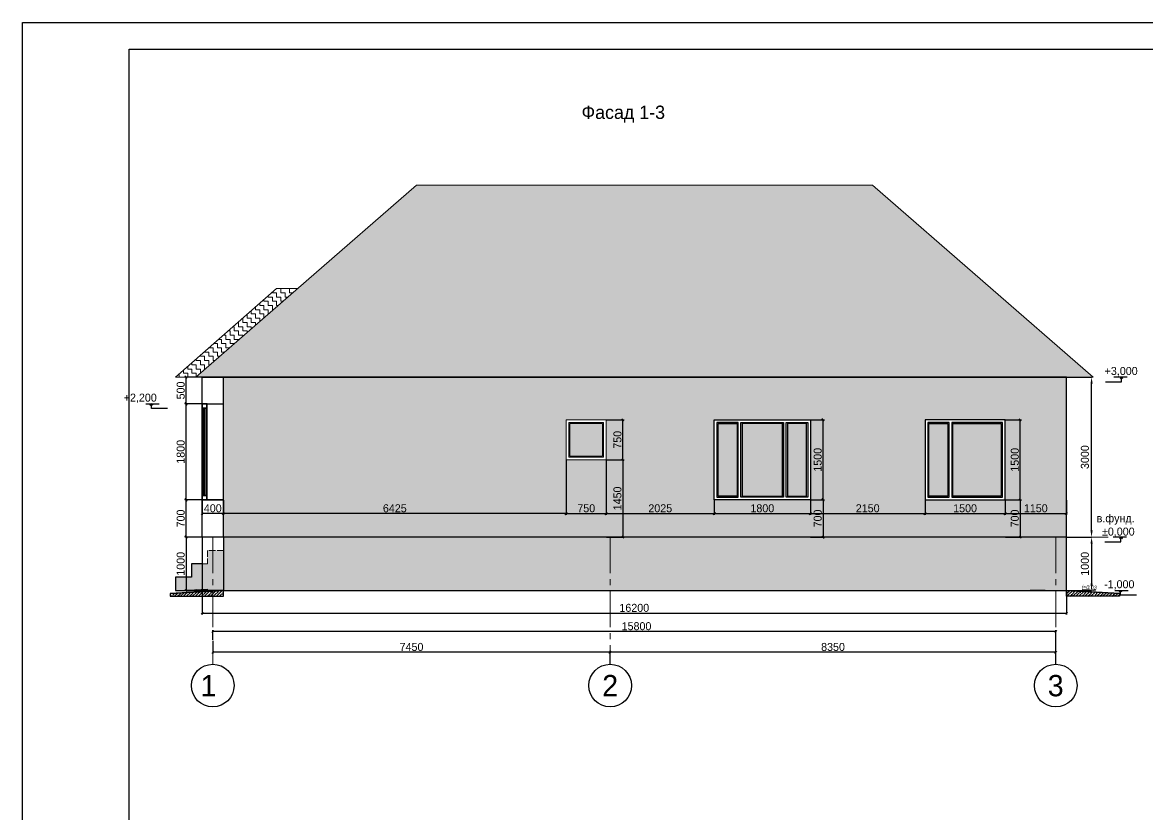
# Model space of a CAD drawing. Header units: millimetres. Extents: x -34189 to 187811, y -74450 to -44144.
# Drawn here: x 145811 to 166896, y -58994 to -44144 of the extents above; entities that cross this region are included whole.
import ezdxf
from ezdxf.enums import TextEntityAlignment as Align

# ---------------------------------------------------------------- set-up
doc = ezdxf.new("R2010")
doc.units = ezdxf.units.MM
doc.linetypes.add('ACAD_ISO02W100', pattern=[15, 12, -3])
doc.linetypes.add('CENTER2', pattern=[1.125, 0.75, -0.125, 0.125, -0.125])
doc.layers.add('ahsap', color=222, linetype='Continuous', lineweight=13)
doc.layers.add('TUGLA', color=21, linetype='Continuous', lineweight=25)
for name, color, linetype in [('AHSAP KAPI', 152, 'Continuous'), ('AKS', 252, 'CENTER2'), ('Штамп', 222, 'Continuous')]:
    doc.layers.add(name, color=color, linetype=linetype)
doc.dimstyles.new('ISO-25', dxfattribs={"dimtxt": 100, "dimasz": 2.5, "dimexe": 1.25, "dimexo": 0.625, "dimtad": 1, "dimdec": 0, "dimtxsty": 'Standard', "dimcen": 2.5, "dimadec": 0, "dimazin": 0, "dimtfac": 1, "dimtdec": 0, "dimtmove": 0, "dimatfit": 3, "dimfxl": 0, "dimarcsym": 0})
pattern_1 = [(45, (-160954.76, -61434.665), (-56.1266, 56.1266), []), (45, (-160898.63, -61434.665), (-56.1266, 56.1266), [99.21875, -19.84375, 0, -19.84375])]

# ---------------------------------------------------------------- blocks, each defined once
blk = doc.blocks.new('*D409')
at = {"layer": 'ahsap', "color": 0, "lineweight": -2}
for p, q in [((165377, -53793), (165848, -53793)), ((165848, -53918), (165848, -54668)), ((165377, -54793), (165848, -54793))]:
    blk.add_line(p, q, dxfattribs=at)
at = {"layer": 'ahsap', "color": 0}
for points in [[(165827, -53918), (165868, -53918), (165848, -53793)], [(165827, -54668), (165868, -54668), (165848, -54793)]]:
    blk.add_solid(points, dxfattribs=at)
at = {"layer": 'DEFPOINTS', "color": 0}
for p in [(165377, -53793), (165377, -54793), (165848, -54793)]:
    blk.add_point(p, dxfattribs=at)
at = {"layer": 'ahsap', "color": 0, "insert": (165723, -54293), "char_height": 150, "attachment_point": 5, "rotation": 90}
blk.add_mtext('1000', dxfattribs=at)
blk = doc.blocks.new('*D413')
at = {"layer": 'ahsap', "color": 0, "lineweight": -2}
for p, q in [((165387, -50793), (165848, -50793)), ((165848, -53668), (165848, -50918)), ((165377, -53793), (165848, -53793))]:
    blk.add_line(p, q, dxfattribs=at)
at = {"layer": 'ahsap', "color": 0}
for points in [[(165827, -50918), (165868, -50918), (165848, -50793)], [(165827, -53668), (165868, -53668), (165848, -53793)]]:
    blk.add_solid(points, dxfattribs=at)
at = {"layer": 'DEFPOINTS', "color": 0}
for p in [(165387, -50793), (165848, -50793), (165377, -53793)]:
    blk.add_point(p, dxfattribs=at)
at = {"layer": 'ahsap', "color": 0, "insert": (165723, -52293), "char_height": 150, "attachment_point": 5, "rotation": 90}
blk.add_mtext('3000', dxfattribs=at)
blk = doc.blocks.new('_Oblique')
at = {"color": 0, "linetype": 'ByBlock', "lineweight": -2}
blk.add_line((-0.5, -0.5), (0.5, 0.5), dxfattribs=at)
blk = doc.blocks.new('*D405')
at = {"layer": 'ahsap', "color": 0, "lineweight": -2}
for p, q in [((149572, -53793), (148851, -53793)), ((148876, -53793), (148876, -54793)), ((149572, -54793), (148851, -54793))]:
    blk.add_line(p, q, dxfattribs=at)
at = {"layer": 'DEFPOINTS', "color": 0}
for p in [(149577, -53793), (148876, -54793), (149577, -54793)]:
    blk.add_point(p, dxfattribs=at)
at = {"layer": 'ahsap', "color": 0, "lineweight": -2, "xscale": 40, "yscale": 40, "zscale": 40}
for p, rotation in [((148876, -53793), 90), ((148876, -54793), 270)]:
    blk.add_blockref('_Oblique', p, dxfattribs=dict(at, rotation=rotation))
at = {"layer": 'ahsap', "color": 0, "insert": (148776, -54293), "char_height": 150, "attachment_point": 5, "rotation": 90}
blk.add_mtext('1000', dxfattribs=at)
blk = doc.blocks.new('*D410')
at = {"layer": 'ahsap', "color": 0, "lineweight": -2}
for p, q in [((149572, -53093), (148851, -53093)), ((148876, -53793), (148876, -53093)), ((149572, -53793), (148851, -53793))]:
    blk.add_line(p, q, dxfattribs=at)
at = {"layer": 'DEFPOINTS', "color": 0}
for p in [(148876, -53093), (149577, -53093), (149577, -53793)]:
    blk.add_point(p, dxfattribs=at)
at = {"layer": 'ahsap', "color": 0, "lineweight": -2, "xscale": 40, "yscale": 40, "zscale": 40}
for p, rotation in [((148876, -53093), 90), ((148876, -53793), 270)]:
    blk.add_blockref('_Oblique', p, dxfattribs=dict(at, rotation=rotation))
at = {"layer": 'ahsap', "color": 0, "insert": (148776, -53443), "char_height": 150, "attachment_point": 5, "rotation": 90}
blk.add_mtext('700', dxfattribs=at)
blk = doc.blocks.new('*D406')
at = {"layer": 'ahsap', "color": 0, "lineweight": -2}
for p, q in [((149171, -51293), (148851, -51293)), ((148876, -53093), (148876, -51293)), ((149572, -53093), (148851, -53093))]:
    blk.add_line(p, q, dxfattribs=at)
at = {"layer": 'DEFPOINTS', "color": 0}
for p in [(148876, -51293), (149176, -51293), (149577, -53093)]:
    blk.add_point(p, dxfattribs=at)
at = {"layer": 'ahsap', "color": 0, "lineweight": -2, "xscale": 40, "yscale": 40, "zscale": 40}
for p, rotation in [((148876, -51293), 90), ((148876, -53093), 270)]:
    blk.add_blockref('_Oblique', p, dxfattribs=dict(at, rotation=rotation))
at = {"layer": 'ahsap', "color": 0, "insert": (148776, -52193), "char_height": 150, "attachment_point": 5, "rotation": 90}
blk.add_mtext('1800', dxfattribs=at)
blk = doc.blocks.new('*D407')
at = {"layer": 'ahsap', "color": 0, "lineweight": -2}
for p, q in [((149571, -50793), (148851, -50793)), ((148876, -51293), (148876, -50793)), ((149172, -51293), (148851, -51293))]:
    blk.add_line(p, q, dxfattribs=at)
at = {"layer": 'DEFPOINTS', "color": 0}
for p in [(148876, -50793), (149576, -50793), (149177, -51293)]:
    blk.add_point(p, dxfattribs=at)
at = {"layer": 'ahsap', "color": 0, "lineweight": -2, "xscale": 40, "yscale": 40, "zscale": 40}
for p, rotation in [((148876, -50793), 90), ((148876, -51293), 270)]:
    blk.add_blockref('_Oblique', p, dxfattribs=dict(at, rotation=rotation))
at = {"layer": 'ahsap', "color": 0, "insert": (148776, -51043), "char_height": 150, "attachment_point": 5, "rotation": 90}
blk.add_mtext('500', dxfattribs=at)
blk = doc.blocks.new('*D411')
at = {"layer": 'ahsap', "color": 0, "lineweight": -2}
for p, q in [((156827, -56172), (156827, -55928)), ((165177, -55953), (156827, -55953)), ((165177, -56172), (165177, -55928))]:
    blk.add_line(p, q, dxfattribs=at)
at = {"layer": 'DEFPOINTS', "color": 0}
for p in [(156827, -55953), (156827, -56177), (165177, -56177)]:
    blk.add_point(p, dxfattribs=at)
at = {"layer": 'ahsap', "color": 0, "lineweight": -2, "xscale": 40, "yscale": 40, "zscale": 40, "rotation": 180}
blk.add_blockref('_Oblique', (156827, -55953), dxfattribs=at)
at = {"layer": 'ahsap', "color": 0, "lineweight": -2, "xscale": 40, "yscale": 40, "zscale": 40}
blk.add_blockref('_Oblique', (165177, -55953), dxfattribs=at)
at = {"layer": 'ahsap', "color": 0, "insert": (161002, -55853), "char_height": 150, "attachment_point": 5}
blk.add_mtext('8350', dxfattribs=at)
blk = doc.blocks.new('*D408')
at = {"layer": 'ahsap', "color": 0, "lineweight": -2}
for p, q in [((149377, -55736), (149377, -55978)), ((156827, -55953), (149377, -55953)), ((156827, -56167), (156827, -55928))]:
    blk.add_line(p, q, dxfattribs=at)
at = {"layer": 'DEFPOINTS', "color": 0}
for p in [(149377, -55731), (149377, -55953), (156827, -56172)]:
    blk.add_point(p, dxfattribs=at)
at = {"layer": 'ahsap', "color": 0, "lineweight": -2, "xscale": 40, "yscale": 40, "zscale": 40, "rotation": 180}
blk.add_blockref('_Oblique', (149377, -55953), dxfattribs=at)
at = {"layer": 'ahsap', "color": 0, "lineweight": -2, "xscale": 40, "yscale": 40, "zscale": 40}
blk.add_blockref('_Oblique', (156827, -55953), dxfattribs=at)
at = {"layer": 'ahsap', "color": 0, "insert": (153102, -55853), "char_height": 150, "attachment_point": 5}
blk.add_mtext('7450', dxfattribs=at)
blk = doc.blocks.new('*D412')
at = {"layer": 'ahsap', "color": 0, "lineweight": -2}
for p, q in [((149377, -55721), (149377, -55539)), ((165177, -55564), (149377, -55564)), ((165177, -56172), (165177, -55539))]:
    blk.add_line(p, q, dxfattribs=at)
at = {"layer": 'DEFPOINTS', "color": 0}
for p in [(149377, -55564), (149377, -55726), (165177, -56177)]:
    blk.add_point(p, dxfattribs=at)
at = {"layer": 'ahsap', "color": 0, "lineweight": -2, "xscale": 40, "yscale": 40, "zscale": 40, "rotation": 180}
blk.add_blockref('_Oblique', (149377, -55564), dxfattribs=at)
at = {"layer": 'ahsap', "color": 0, "lineweight": -2, "xscale": 40, "yscale": 40, "zscale": 40}
blk.add_blockref('_Oblique', (165177, -55564), dxfattribs=at)
at = {"layer": 'ahsap', "color": 0, "insert": (157319, -55464), "char_height": 150, "attachment_point": 5}
blk.add_mtext('15800', dxfattribs=at)
blk = doc.blocks.new('ок 15 фасад')
at = {"layer": 'AHSAP KAPI'}
for points in [[(417405, 47059), (417405, 48559), (415905, 48559), (415905, 47059), (417405, 47059)], [(415955, 48509), (415955, 48509), (415955, 48509), (415955, 47109), (416355, 47109), (416355, 48509), (415955, 48509)], [(416405, 48509), (416405, 48509), (416405, 47109), (417355, 47109), (417355, 48509), (416405, 48509)], [(415975, 48489), (415975, 48489), (415975, 48489), (416335, 48489), (416335, 47129), (415975, 47129), (415975, 48489)], [(416425, 48489), (416425, 48489), (417335, 48489), (417335, 47129), (416425, 47129), (416425, 48489)]]:
    blk.add_lwpolyline(points, dxfattribs=at)
blk = doc.blocks.new('ок-18 фасад')
at = {"layer": 'AHSAP KAPI'}
for points in [[(414866, 47059), (413066, 47059), (413066, 48559), (414866, 48559), (414866, 47059)], [(413116, 48509), (413116, 48509), (413116, 48509), (413116, 47109), (413516, 47109), (413516, 48509), (413116, 48509)], [(413566, 48509), (414366, 48509), (414366, 47109), (413566, 47109), (413566, 48509)], [(414816, 48509), (414816, 48509), (414816, 48509), (414816, 47109), (414416, 47109), (414416, 48509), (414816, 48509)], [(413136, 48489), (413136, 48489), (413136, 48489), (413496, 48489), (413496, 47129), (413136, 47129), (413136, 48489)], [(413586, 48489), (413586, 48489), (413586, 47129), (414346, 47129), (414346, 48489), (413586, 48489)], [(414796, 48489), (414796, 48489), (414796, 48489), (414436, 48489), (414436, 47129), (414796, 47129), (414796, 48489)]]:
    blk.add_lwpolyline(points, dxfattribs=at)
blk = doc.blocks.new('Окно 700')
at = {"layer": 'AHSAP KAPI', "lineweight": 5}
for points in [[(370811, -126981), (371561, -126981), (371561, -127731), (370811, -127731), (370811, -126981)], [(370861, -127031), (370861, -127031), (371511, -127031), (371511, -127681), (370861, -127681), (370861, -127031)], [(370881, -127051), (370881, -127051), (371491, -127051), (371491, -127661), (370881, -127661), (370881, -127051)]]:
    blk.add_lwpolyline(points, dxfattribs=at)
blk = doc.blocks.new('*D418')
at = {"layer": 'ahsap', "color": 0, "lineweight": -2}
for p, q in [((156752, -52348), (156752, -53378)), ((158777, -53098), (158777, -53378)), ((156752, -53353), (158777, -53353))]:
    blk.add_line(p, q, dxfattribs=at)
at = {"layer": 'DEFPOINTS', "color": 0}
for p in [(156752, -52343), (158777, -53093), (158777, -53353)]:
    blk.add_point(p, dxfattribs=at)
at = {"layer": 'ahsap', "color": 0, "lineweight": -2, "xscale": 40, "yscale": 40, "zscale": 40, "rotation": 180}
blk.add_blockref('_Oblique', (156752, -53353), dxfattribs=at)
at = {"layer": 'ahsap', "color": 0, "lineweight": -2, "xscale": 40, "yscale": 40, "zscale": 40}
blk.add_blockref('_Oblique', (158777, -53353), dxfattribs=at)
at = {"layer": 'ahsap', "color": 0, "insert": (157764, -53253), "char_height": 150, "attachment_point": 5}
blk.add_mtext('2025', dxfattribs=at)
blk = doc.blocks.new('*D419')
at = {"layer": 'ahsap', "color": 0, "lineweight": -2}
for p, q in [((158777, -53098), (158777, -53378)), ((160577, -53098), (160577, -53378)), ((158777, -53353), (160577, -53353))]:
    blk.add_line(p, q, dxfattribs=at)
at = {"layer": 'DEFPOINTS', "color": 0}
for p in [(158777, -53093), (160577, -53093), (160577, -53353)]:
    blk.add_point(p, dxfattribs=at)
at = {"layer": 'ahsap', "color": 0, "lineweight": -2, "xscale": 40, "yscale": 40, "zscale": 40, "rotation": 180}
blk.add_blockref('_Oblique', (158777, -53353), dxfattribs=at)
at = {"layer": 'ahsap', "color": 0, "lineweight": -2, "xscale": 40, "yscale": 40, "zscale": 40}
blk.add_blockref('_Oblique', (160577, -53353), dxfattribs=at)
at = {"layer": 'ahsap', "color": 0, "insert": (159677, -53253), "char_height": 150, "attachment_point": 5}
blk.add_mtext('1800', dxfattribs=at)
blk = doc.blocks.new('*D420')
at = {"layer": 'ahsap', "color": 0, "lineweight": -2}
for p, q in [((160577, -53098), (160577, -53378)), ((162727, -53098), (162727, -53378)), ((160577, -53353), (162727, -53353))]:
    blk.add_line(p, q, dxfattribs=at)
at = {"layer": 'DEFPOINTS', "color": 0}
for p in [(160577, -53093), (162727, -53093), (162727, -53353)]:
    blk.add_point(p, dxfattribs=at)
at = {"layer": 'ahsap', "color": 0, "lineweight": -2, "xscale": 40, "yscale": 40, "zscale": 40, "rotation": 180}
blk.add_blockref('_Oblique', (160577, -53353), dxfattribs=at)
at = {"layer": 'ahsap', "color": 0, "lineweight": -2, "xscale": 40, "yscale": 40, "zscale": 40}
blk.add_blockref('_Oblique', (162727, -53353), dxfattribs=at)
at = {"layer": 'ahsap', "color": 0, "insert": (161652, -53253), "char_height": 150, "attachment_point": 5}
blk.add_mtext('2150', dxfattribs=at)
blk = doc.blocks.new('*D421')
at = {"layer": 'ahsap', "color": 0, "lineweight": -2}
for p, q in [((162727, -53098), (162727, -53378)), ((164227, -53098), (164227, -53378)), ((162727, -53353), (164227, -53353))]:
    blk.add_line(p, q, dxfattribs=at)
at = {"layer": 'DEFPOINTS', "color": 0}
for p in [(162727, -53093), (164227, -53093), (164227, -53353)]:
    blk.add_point(p, dxfattribs=at)
at = {"layer": 'ahsap', "color": 0, "lineweight": -2, "xscale": 40, "yscale": 40, "zscale": 40, "rotation": 180}
blk.add_blockref('_Oblique', (162727, -53353), dxfattribs=at)
at = {"layer": 'ahsap', "color": 0, "lineweight": -2, "xscale": 40, "yscale": 40, "zscale": 40}
blk.add_blockref('_Oblique', (164227, -53353), dxfattribs=at)
at = {"layer": 'ahsap', "color": 0, "insert": (163477, -53253), "char_height": 150, "attachment_point": 5}
blk.add_mtext('1500', dxfattribs=at)
blk = doc.blocks.new('*D422')
at = {"layer": 'ahsap', "color": 0, "lineweight": -2}
for p, q in [((164227, -53098), (164227, -53378)), ((165377, -53098), (165377, -53378)), ((164227, -53353), (165377, -53353))]:
    blk.add_line(p, q, dxfattribs=at)
at = {"layer": 'DEFPOINTS', "color": 0}
for p in [(164227, -53093), (165377, -53093), (165377, -53353)]:
    blk.add_point(p, dxfattribs=at)
at = {"layer": 'ahsap', "color": 0, "lineweight": -2, "xscale": 40, "yscale": 40, "zscale": 40, "rotation": 180}
blk.add_blockref('_Oblique', (164227, -53353), dxfattribs=at)
at = {"layer": 'ahsap', "color": 0, "lineweight": -2, "xscale": 40, "yscale": 40, "zscale": 40}
blk.add_blockref('_Oblique', (165377, -53353), dxfattribs=at)
at = {"layer": 'ahsap', "color": 0, "insert": (164802, -53253), "char_height": 150, "attachment_point": 5}
blk.add_mtext('1150', dxfattribs=at)
blk = doc.blocks.new('*D423')
at = {"layer": 'ahsap', "color": 0, "lineweight": -2}
for p, q in [((156002, -52348), (156002, -53378)), ((156752, -52348), (156752, -53378)), ((156002, -53353), (156752, -53353))]:
    blk.add_line(p, q, dxfattribs=at)
at = {"layer": 'DEFPOINTS', "color": 0}
for p in [(156002, -52343), (156752, -52343), (156752, -53353)]:
    blk.add_point(p, dxfattribs=at)
at = {"layer": 'ahsap', "color": 0, "lineweight": -2, "xscale": 40, "yscale": 40, "zscale": 40, "rotation": 180}
blk.add_blockref('_Oblique', (156002, -53353), dxfattribs=at)
at = {"layer": 'ahsap', "color": 0, "lineweight": -2, "xscale": 40, "yscale": 40, "zscale": 40}
blk.add_blockref('_Oblique', (156752, -53353), dxfattribs=at)
at = {"layer": 'ahsap', "color": 0, "insert": (156377, -53253), "char_height": 150, "attachment_point": 5}
blk.add_mtext('750', dxfattribs=at)
blk = doc.blocks.new('*D424')
at = {"layer": 'ahsap', "color": 0, "lineweight": -2}
for p, q in [((164232, -53093), (164534, -53093)), ((164509, -53093), (164509, -53793)), ((164232, -53793), (164534, -53793))]:
    blk.add_line(p, q, dxfattribs=at)
at = {"layer": 'DEFPOINTS', "color": 0}
for p in [(164227, -53093), (164227, -53793), (164509, -53793)]:
    blk.add_point(p, dxfattribs=at)
at = {"layer": 'ahsap', "color": 0, "lineweight": -2, "xscale": 40, "yscale": 40, "zscale": 40}
for p, rotation in [((164509, -53093), 90), ((164509, -53793), 270)]:
    blk.add_blockref('_Oblique', p, dxfattribs=dict(at, rotation=rotation))
at = {"layer": 'ahsap', "color": 0, "insert": (164409, -53443), "char_height": 150, "attachment_point": 5, "rotation": 90}
blk.add_mtext('700', dxfattribs=at)
blk = doc.blocks.new('*D425')
at = {"layer": 'ahsap', "color": 0, "lineweight": -2}
for p, q in [((164232, -51593), (164534, -51593)), ((164509, -53093), (164509, -51593)), ((164232, -53093), (164534, -53093))]:
    blk.add_line(p, q, dxfattribs=at)
at = {"layer": 'DEFPOINTS', "color": 0}
for p in [(164227, -51593), (164509, -51593), (164227, -53093)]:
    blk.add_point(p, dxfattribs=at)
at = {"layer": 'ahsap', "color": 0, "lineweight": -2, "xscale": 40, "yscale": 40, "zscale": 40}
for p, rotation in [((164509, -51593), 90), ((164509, -53093), 270)]:
    blk.add_blockref('_Oblique', p, dxfattribs=dict(at, rotation=rotation))
at = {"layer": 'ahsap', "color": 0, "insert": (164409, -52343), "char_height": 150, "attachment_point": 5, "rotation": 90}
blk.add_mtext('1500', dxfattribs=at)
blk = doc.blocks.new('*D426')
at = {"layer": 'ahsap', "color": 0, "lineweight": -2}
for p, q in [((160582, -53093), (160840, -53093)), ((160815, -53093), (160815, -53793)), ((160582, -53793), (160840, -53793))]:
    blk.add_line(p, q, dxfattribs=at)
at = {"layer": 'DEFPOINTS', "color": 0}
for p in [(160577, -53093), (160577, -53793), (160815, -53793)]:
    blk.add_point(p, dxfattribs=at)
at = {"layer": 'ahsap', "color": 0, "lineweight": -2, "xscale": 40, "yscale": 40, "zscale": 40}
for p, rotation in [((160815, -53093), 90), ((160815, -53793), 270)]:
    blk.add_blockref('_Oblique', p, dxfattribs=dict(at, rotation=rotation))
at = {"layer": 'ahsap', "color": 0, "insert": (160715, -53443), "char_height": 150, "attachment_point": 5, "rotation": 90}
blk.add_mtext('700', dxfattribs=at)
blk = doc.blocks.new('*D427')
at = {"layer": 'ahsap', "color": 0, "lineweight": -2}
for p, q in [((160582, -51593), (160840, -51593)), ((160815, -53093), (160815, -51593)), ((160582, -53093), (160840, -53093))]:
    blk.add_line(p, q, dxfattribs=at)
at = {"layer": 'DEFPOINTS', "color": 0}
for p in [(160577, -51593), (160815, -51593), (160577, -53093)]:
    blk.add_point(p, dxfattribs=at)
at = {"layer": 'ahsap', "color": 0, "lineweight": -2, "xscale": 40, "yscale": 40, "zscale": 40}
for p, rotation in [((160815, -51593), 90), ((160815, -53093), 270)]:
    blk.add_blockref('_Oblique', p, dxfattribs=dict(at, rotation=rotation))
at = {"layer": 'ahsap', "color": 0, "insert": (160715, -52343), "char_height": 150, "attachment_point": 5, "rotation": 90}
blk.add_mtext('1500', dxfattribs=at)
blk = doc.blocks.new('*D428')
at = {"layer": 'ahsap', "color": 0, "lineweight": -2}
for p, q in [((156757, -52343), (157087, -52343)), ((157062, -52343), (157062, -53793)), ((156757, -53793), (157087, -53793))]:
    blk.add_line(p, q, dxfattribs=at)
at = {"layer": 'DEFPOINTS', "color": 0}
for p in [(156752, -52343), (156752, -53793), (157062, -53793)]:
    blk.add_point(p, dxfattribs=at)
at = {"layer": 'ahsap', "color": 0, "lineweight": -2, "xscale": 40, "yscale": 40, "zscale": 40}
for p, rotation in [((157062, -52343), 90), ((157062, -53793), 270)]:
    blk.add_blockref('_Oblique', p, dxfattribs=dict(at, rotation=rotation))
at = {"layer": 'ahsap', "color": 0, "insert": (156962, -53068), "char_height": 150, "attachment_point": 5, "rotation": 90}
blk.add_mtext('1450', dxfattribs=at)
blk = doc.blocks.new('*D429')
at = {"layer": 'ahsap', "color": 0, "lineweight": -2}
for p, q in [((156757, -51593), (157087, -51593)), ((157062, -52343), (157062, -51593)), ((156757, -52343), (157087, -52343))]:
    blk.add_line(p, q, dxfattribs=at)
at = {"layer": 'DEFPOINTS', "color": 0}
for p in [(156752, -51593), (157062, -51593), (156752, -52343)]:
    blk.add_point(p, dxfattribs=at)
at = {"layer": 'ahsap', "color": 0, "lineweight": -2, "xscale": 40, "yscale": 40, "zscale": 40}
for p, rotation in [((157062, -51593), 90), ((157062, -52343), 270)]:
    blk.add_blockref('_Oblique', p, dxfattribs=dict(at, rotation=rotation))
at = {"layer": 'ahsap', "color": 0, "insert": (156962, -51968), "char_height": 150, "attachment_point": 5, "rotation": 90}
blk.add_mtext('750', dxfattribs=at)
blk = doc.blocks.new('*D430')
at = {"layer": 'ahsap', "color": 0, "lineweight": -2}
for p, q in [((156002, -52348), (156002, -53378)), ((149577, -53098), (149577, -53378)), ((156002, -53353), (149577, -53353))]:
    blk.add_line(p, q, dxfattribs=at)
at = {"layer": 'DEFPOINTS', "color": 0}
for p in [(156002, -52343), (149577, -53093), (149577, -53353)]:
    blk.add_point(p, dxfattribs=at)
at = {"layer": 'ahsap', "color": 0, "lineweight": -2, "xscale": 40, "yscale": 40, "zscale": 40, "rotation": 180}
blk.add_blockref('_Oblique', (149577, -53353), dxfattribs=at)
at = {"layer": 'ahsap', "color": 0, "lineweight": -2, "xscale": 40, "yscale": 40, "zscale": 40}
blk.add_blockref('_Oblique', (156002, -53353), dxfattribs=at)
at = {"layer": 'ahsap', "color": 0, "insert": (152789, -53253), "char_height": 150, "attachment_point": 5}
blk.add_mtext('6425', dxfattribs=at)
blk = doc.blocks.new('*D431')
at = {"layer": 'ahsap', "color": 0, "lineweight": -2}
for p, q in [((149177, -53098), (149177, -53378)), ((149577, -53103), (149577, -53378)), ((149577, -53353), (149177, -53353))]:
    blk.add_line(p, q, dxfattribs=at)
at = {"layer": 'DEFPOINTS', "color": 0}
for p in [(149177, -53093), (149577, -53098), (149177, -53353)]:
    blk.add_point(p, dxfattribs=at)
at = {"layer": 'ahsap', "color": 0, "lineweight": -2, "xscale": 40, "yscale": 40, "zscale": 40, "rotation": 180}
blk.add_blockref('_Oblique', (149177, -53353), dxfattribs=at)
at = {"layer": 'ahsap', "color": 0, "lineweight": -2, "xscale": 40, "yscale": 40, "zscale": 40}
blk.add_blockref('_Oblique', (149577, -53353), dxfattribs=at)
at = {"layer": 'ahsap', "color": 0, "insert": (149377, -53253), "char_height": 150, "attachment_point": 5}
blk.add_mtext('400', dxfattribs=at)
blk = doc.blocks.new('*D432')
at = {"layer": 'ahsap', "color": 0, "lineweight": -2}
for p, q in [((149177, -54798), (149177, -55245)), ((165377, -54798), (165377, -55245)), ((149177, -55220), (165377, -55220))]:
    blk.add_line(p, q, dxfattribs=at)
at = {"layer": 'DEFPOINTS', "color": 0}
for p in [(149177, -54793), (165377, -54793), (165377, -55220)]:
    blk.add_point(p, dxfattribs=at)
at = {"layer": 'ahsap', "color": 0, "lineweight": -2, "xscale": 40, "yscale": 40, "zscale": 40, "rotation": 180}
blk.add_blockref('_Oblique', (149177, -55220), dxfattribs=at)
at = {"layer": 'ahsap', "color": 0, "lineweight": -2, "xscale": 40, "yscale": 40, "zscale": 40}
blk.add_blockref('_Oblique', (165377, -55220), dxfattribs=at)
at = {"layer": 'ahsap', "color": 0, "insert": (157277, -55120), "char_height": 150, "attachment_point": 5}
blk.add_mtext('16200', dxfattribs=at)

msp = doc.modelspace()

# ---------------------------------------------------------------- hatches: boundary and pattern name
h = msp.add_hatch()
h.set_pattern_fill('ANSI35', color=256, scale=12.5)
h.set_pattern_definition(pattern_1)
h.paths.add_polyline_path([(149576.5, -54902.4), (149576.5, -54792.9), (148578.3, -54852.5), (148581.3, -54902.4)])
h = msp.add_hatch()
h.set_pattern_fill('ANSI35', color=256, scale=12.5)
h.set_pattern_definition(pattern_1)
h.paths.add_polyline_path([(166371.8, -54902.4), (166374.7, -54852.5), (165376.5, -54792.9), (165376.5, -54902.4)])
at = {"layer": 'ahsap'}
h = msp.add_hatch(dxfattribs=at)
h.set_pattern_fill('ZIGZAG', color=0, scale=25, angle=135)
h.set_pattern_definition([(135, (0, 0), (-112.2532, 7e-15), [79.375, -79.375]), (225, (-56.13, 56.13), (-7e-15, -112.2532), [79.375, -79.375])])
h.paths.add_polyline_path([(161744.2, -47192.9), (153193.2, -47192.9), (149060.9, -50792.9), (149760.9, -50792.9), (165376.6, -50792.9), (165876.5, -50792.9)])
h = msp.add_hatch(dxfattribs=at)
h.set_pattern_fill('ZIGZAG', color=0, scale=25, angle=90)
h.set_pattern_definition([(90, (0, 0), (-79.375, 79.375), [79.375, -79.375]), (180, (5e-15, 79.375), (-79.375, -79.375), [79.375, -79.375])])
h.paths.add_polyline_path([(150967.1, -49132.2), (150574.6, -49132.2), (148676.5, -50792.9), (149060.9, -50792.9)])
h = msp.add_hatch(color=5, dxfattribs=at)
h.dxf.hatch_style = 1
h.paths.add_polyline_path([(156071.5, -51662.9), (156071.5, -52272.9), (156681.5, -52272.9), (156681.5, -51662.9)])
h = msp.add_hatch(color=5, dxfattribs=at)
h.dxf.hatch_style = 1
h.paths.add_polyline_path([(160146.5, -53022.9), (160506.5, -53022.9), (160506.5, -51662.9), (160146.5, -51662.9)])
h.paths.add_polyline_path([(160056.5, -51662.9), (159296.5, -51662.9), (159296.5, -53022.9), (160056.5, -53022.9)])
h.paths.add_polyline_path([(159206.5, -51662.9), (158846.5, -51662.9), (158846.5, -53022.9), (159206.5, -53022.9)])
h = msp.add_hatch(color=5, dxfattribs=at)
h.dxf.hatch_style = 1
h.paths.add_polyline_path([(164156.5, -51662.9), (163246.5, -51662.9), (163246.5, -53022.9), (164156.5, -53022.9)])
h.paths.add_polyline_path([(162796.5, -53022.9), (163156.5, -53022.9), (163156.5, -51662.9), (162796.5, -51662.9)])
h = msp.add_hatch(color=253, dxfattribs=at)
h.dxf.hatch_style = 1
h.paths.add_polyline_path([(165376.5, -53792.9), (149576.5, -53792.9), (149576.5, -54792.9), (165376.5, -54792.9)])
h = msp.add_hatch(color=254, dxfattribs=at)
h.dxf.hatch_style = 1
h.paths.add_polyline_path([(149376.5, -54042.9), (149276.5, -54042.9), (149276.5, -54292.9), (149176.5, -54292.9), (149176.5, -54792.9), (149376.5, -54792.9)])
h = msp.add_hatch(color=254, dxfattribs=at)
h.dxf.hatch_style = 1
h.paths.add_polyline_path([(149576.5, -54042.9), (149376.5, -54042.9), (149376.5, -54792.9), (149576.5, -54792.9)])
h = msp.add_hatch(color=254, dxfattribs=at)
h.dxf.hatch_style = 1
h.paths.add_polyline_path([(149176.5, -54292.9), (148980.9, -54292.9), (148980.9, -54542.9), (148680.9, -54542.9), (148680.9, -54792.9), (149062.8, -54792.9), (149034.4, -54789), (149176.5, -54780.5)])
at = {"layer": 'TUGLA'}
h = msp.add_hatch(dxfattribs=at)
h.set_pattern_fill('AR-B816C', color=256)
h.paths.add_polyline_path([(165376.6, -50792.9), (149576.5, -50792.9), (149576.5, -53792.9), (165376.5, -53792.9)])
h.paths.add_polyline_path([(156001.5, -51592.9), (156751.5, -51592.9), (156751.5, -52342.9), (156001.5, -52342.9)], flags=16)
h.paths.add_polyline_path([(156051.5, -51642.9), (156701.5, -51642.9), (156701.5, -52292.9), (156051.5, -52292.9)], flags=0)
h.paths.add_polyline_path([(158776.5, -51592.9), (160576.5, -51592.9), (160576.5, -53092.9), (158776.5, -53092.9)], flags=16)
h.paths.add_polyline_path([(158826.5, -51642.9), (159226.5, -51642.9), (159226.5, -53042.9), (158826.5, -53042.9)], flags=0)
h.paths.add_polyline_path([(159276.5, -51642.9), (160076.5, -51642.9), (160076.5, -53042.9), (159276.5, -53042.9)], flags=0)
h.paths.add_polyline_path([(160126.5, -51642.9), (160526.5, -51642.9), (160526.5, -53042.9), (160126.5, -53042.9)], flags=0)
h.paths.add_polyline_path([(162726.5, -51592.9), (164226.5, -51592.9), (164226.5, -53092.9), (162726.5, -53092.9)], flags=16)
h.paths.add_polyline_path([(162776.5, -51642.9), (163176.5, -51642.9), (163176.5, -53042.9), (162776.5, -53042.9)], flags=0)
h.paths.add_polyline_path([(163226.5, -51642.9), (164176.5, -51642.9), (164176.5, -53042.9), (163226.5, -53042.9)], flags=0)
h.paths.add_polyline_path([(157464, -53365.6), (158064, -53365.6), (158064, -53140.6), (157464, -53140.6)], flags=24)
h.paths.add_polyline_path([(159414, -53365.6), (159939, -53365.6), (159939, -53140.6), (159414, -53140.6)], flags=24)
h.paths.add_polyline_path([(161376.5, -53365.6), (161926.5, -53365.6), (161926.5, -53140.6), (161376.5, -53140.6)], flags=24)
h.paths.add_polyline_path([(163214, -53365.6), (163739, -53365.6), (163739, -53140.6), (163214, -53140.6)], flags=24)
h.paths.add_polyline_path([(164551.5, -53365.6), (165051.5, -53365.6), (165051.5, -53140.6), (164551.5, -53140.6)], flags=24)
h.paths.add_polyline_path([(156151.5, -53365.6), (156601.5, -53365.6), (156601.5, -53140.6), (156151.5, -53140.6)], flags=24)
h.paths.add_polyline_path([(164521.4, -53655.4), (164521.4, -53230.4), (164296.4, -53230.4), (164296.4, -53655.4)], flags=24)
h.paths.add_polyline_path([(164521.4, -52605.4), (164521.4, -52080.4), (164296.4, -52080.4), (164296.4, -52605.4)], flags=24)
h.paths.add_polyline_path([(160827.6, -53655.4), (160827.6, -53230.4), (160602.6, -53230.4), (160602.6, -53655.4)], flags=24)
h.paths.add_polyline_path([(160827.6, -52605.4), (160827.6, -52080.4), (160602.6, -52080.4), (160602.6, -52605.4)], flags=24)
h.paths.add_polyline_path([(157074, -53342.9), (157074, -52792.9), (156849, -52792.9), (156849, -53342.9)], flags=24)
h.paths.add_polyline_path([(157074, -52192.9), (157074, -51742.9), (156849, -51742.9), (156849, -52192.9)], flags=24)
h.paths.add_polyline_path([(152476.5, -53365.6), (153101.5, -53365.6), (153101.5, -53140.6), (152476.5, -53140.6)], flags=24)

# ---------------------------------------------------------------- linework, layer by layer
for p, q in [((166513.2, -50792.9), (166263.2, -50792.9)), ((148122.8, -51292.9), (148372.8, -51292.9)), ((166503.1, -53792.5), (166253.1, -53792.5)), ((149976.5, -54792.9), (150257.8, -54792.9)), ((164976.5, -54792.9), (164695.2, -54792.9)), ((166285.2, -54792.9), (166535.2, -54792.9))]:
    msp.add_line(p, q)
for points in [[(166106.6, -50880.3), (166409.1, -50880.4), (166409.1, -50792.9), (166435.6, -50819.4), (166409.1, -50792.9), (166382.6, -50819.4)], [(148529.4, -51380.3), (148227, -51380.4), (148227, -51292.9), (148200.4, -51319.4), (148227, -51292.9), (148253.5, -51319.4)], [(166096.5, -53880), (166399, -53880), (166399, -53792.5), (166425.5, -53819.1), (166399, -53792.5), (166372.5, -53819.1)], [(148578.3, -54852.5), (148581.3, -54902.4), (149576.5, -54902.4), (149576.5, -54792.9)], [(149281.8, -54774.2), (149034.4, -54789), (149063.8, -54781.1), (149034.4, -54789), (149064.9, -54793.1)], [(166374.7, -54852.5), (166371.8, -54902.4), (165376.5, -54902.4), (165376.5, -54792.9)], [(165671.3, -54774.2), (165918.7, -54789), (165889.2, -54781.1), (165918.7, -54789), (165888.2, -54793.1)], [(166691.8, -54880.3), (166389.3, -54880.4), (166389.3, -54792.9), (166362.7, -54819.4), (166389.3, -54792.9), (166415.8, -54819.4)]]:
    msp.add_lwpolyline(points)
at = {"lineweight": 35}
for points in [[(149576.5, -54792.9), (148578.3, -54852.5)], [(165376.5, -54792.9), (166374.7, -54852.5)]]:
    msp.add_lwpolyline(points, dxfattribs=at)
at = {"lineweight": 30}
for centre in [(149376.5, -56577.3), (156826.5, -56577.3), (165176.5, -56577.3)]:
    msp.add_circle(centre, 400, dxfattribs=at)
at = {"layer": 'ahsap', "color": 0}
for p, q in [((165376.6, -50792.9), (164976.6, -50792.9)), ((165386.6, -50792.9), (164986.6, -50792.9)), ((149266.4, -52792.9), (149266.4, -53092.9)), ((149176.5, -53792.9), (149176.5, -53792.6)), ((149576.5, -53792.9), (149176.5, -53792.9)), ((149576.5, -53792.9), (149976.5, -53792.9)), ((165376.5, -53792.9), (164976.5, -53792.9)), ((166160.4, -53792.5), (165416.1, -53792.9)), ((149176.5, -54792.9), (149576.5, -54792.9))]:
    msp.add_line(p, q, dxfattribs=at)
for points in [[(149760.9, -50792.9), (149060.9, -50792.9), (153193.2, -47192.9)], [(161744.2, -47192.9), (153193.2, -47192.9)], [(165176.5, -50792.9), (165876.5, -50792.9), (161744.2, -47192.9)], [(149376.5, -50792.9), (148676.5, -50792.9), (150574.6, -49132.2)], [(150580.1, -49132.2), (150967.1, -49132.2)], [(165176.5, -50792.9), (149376.5, -50792.9)], [(164976.5, -53792.9), (149976.5, -53792.9)]]:
    msp.add_lwpolyline(points, dxfattribs=at)
at = {"layer": 'ahsap', "color": 0, "lineweight": 30}
for points in [[(149176.5, -51292.9), (149176.5, -50792.9), (149576.5, -50792.9)], [(149576.5, -53792.9), (149576.5, -50792.9), (165367.2, -50792.9)], [(165376.5, -53792.9), (165376.6, -50792.9), (149576.5, -50792.9)], [(149176.9, -52792.9), (149176.5, -51292.9), (149576.5, -51292.9)], [(149176.5, -53792.9), (149176.5, -53092.9), (149576.5, -53092.9)], [(149576.5, -53792.9), (149176.5, -53792.9), (149176.5, -54792.9)], [(165376.5, -53792.9), (149576.5, -53792.9), (149576.5, -54792.9), (165376.5, -54792.9), (165376.5, -53792.9)], [(149176.5, -54292.9), (148980.9, -54292.9), (148980.9, -54542.9), (148680.9, -54542.9), (148680.9, -54792.9), (149176.5, -54792.9)]]:
    msp.add_lwpolyline(points, dxfattribs=at)
at = {"layer": 'ahsap', "color": 0, "lineweight": 35}
msp.add_lwpolyline([(149176.5, -51292.9), (149266, -51292.9), (149266, -53092.9), (149176.5, -53092.9), (149176.5, -51292.9)], dxfattribs=at)
at = {"layer": 'ahsap', "color": 161, "lineweight": 35}
for points in [[(149176.9, -51372.9), (149176.9, -51372.9), (149196.9, -51372.9), (149196.9, -53012.9), (149177, -53012.9), (149227, -53012.9), (149227, -51372.9), (149196.9, -51372.9), (149227, -51372.9), (149267, -51372.9)], [(149227, -53012.9), (149266.4, -53012.9)]]:
    msp.add_lwpolyline(points, dxfattribs=at)
at = {"layer": 'ahsap', "color": 0, "linetype": 'ACAD_ISO02W100', "lineweight": 5, "ltscale": 10}
msp.add_lwpolyline([(149576.5, -53792.9), (149576.5, -54042.9), (149276.5, -54042.9), (149276.5, -54292.9), (149176.5, -54292.9)], dxfattribs=at)
at = {"layer": 'AKS', "lineweight": 5, "ltscale": 900}
for p, q in [((149376.5, -53792.9), (149376.5, -56177.3)), ((156826.5, -53792.9), (156826.5, -56177.3)), ((165176.5, -53792.9), (165176.5, -56177.3))]:
    msp.add_line(p, q, dxfattribs=at)
at = {"layer": 'Штамп', "color": 0}
msp.add_lwpolyline([(187811.1, -73843.9), (145811.1, -73843.9), (145811.1, -44143.9), (187811.1, -44143.9)], close=True, dxfattribs=at)
at = {"layer": 'Штамп', "color": 0, "lineweight": 30}
msp.add_lwpolyline([(187311.1, -73343.9), (147811.1, -73343.9), (147811.1, -44643.9), (187311.1, -44643.9)], close=True, dxfattribs=at)

# ---------------------------------------------------------------- block references
for name, p in [('ок-18 фасад', (-254289.1, -100151.9)), ('ок 15 фасад', (-253178.7, -100151.9))]:
    msp.add_blockref(name, p)
at = {"layer": 'ahsap'}
msp.add_blockref('Окно 700', (-214809.6, 75387.8), dxfattribs=at)

# ---------------------------------------------------------------- texts
for s, width, insert, char_height, attachment_point in [('+3,000', 513.322, (166711.6, -50780.5), 150, 9), ('{\\W2.3707; }+2,200', 1209.777, (147576.3, -51280.5), 150, 7), ('в.фунд.\\P±0,000', 755.357, (166654.8, -53792.4), 150, 9), ('-1,000', 537.192, (166082.2, -54779.1), 150, 7), ('1', 211.974, (149447.3, -56377.3), 400, 3), ('2', 211.974, (156973.9, -56377.3), 400, 3), ('3', 211.974, (165323.9, -56377.3), 400, 3)]:
    msp.add_mtext_dynamic_manual_height_columns(s, width=width, gutter_width=12.5, heights=[0], dxfattribs=dict(insert=insert, char_height=char_height, attachment_point=attachment_point))
at = {"insert": (165669.3, -54688.8), "char_height": 72.5, "attachment_point": 1, "rotation": 356.76265}
msp.add_mtext_dynamic_manual_height_columns('{\\fArial|b0|i1|c204|p34;i=0.03}', width=86.542, gutter_width=12.5, heights=[0], dxfattribs=at)
at = {"layer": 'AKS', "color": 1}
msp.add_text('Фасад 1-3', height=250, dxfattribs=at).set_placement((157071.5, -45861.8), align=Align.MIDDLE)

# ---------------------------------------------------------------- dimensions: what is measured, and where the dimension line sits
at = {"layer": 'ahsap', "color": 0}
for base, p1, p2, angle, override, picture, middle in [((148876.2, -50792.9), (149176.9, -51292.9), (149575.9, -50792.9), 90, {"dimtxt": 150, "dimasz": 40, "dimexe": 25, "dimexo": 5, "dimgap": 25, "dimblk1": 'Oblique', "dimblk2": 'Oblique', "dimsah": 1, "dimfxl": 25}, '*D407', (148776.2, -51042.9)), ((165847.6, -50792.9), (165376.5, -53792.9), (165386.6, -50792.9), 90, {"dimtxt": 150, "dimasz": 125, "dimexe": 0.25, "dimgap": 50, "dimdle": 0.25, "dimfxl": 0.25}, '*D413', (165722.6, -52292.9)), ((148876.2, -51292.9), (149576.5, -53092.9), (149176.3, -51292.9), 90, {"dimtxt": 150, "dimasz": 40, "dimexe": 25, "dimexo": 5, "dimgap": 25, "dimblk1": 'Oblique', "dimblk2": 'Oblique', "dimsah": 1, "dimfxl": 25}, '*D406', (148776.2, -52192.9)), ((157061.5, -51592.9), (156751.5, -52342.9), (156751.5, -51592.9), 90, {"dimtxt": 150, "dimasz": 40, "dimexe": 25, "dimexo": 5, "dimgap": 25, "dimblk1": 'Oblique', "dimblk2": 'Oblique', "dimsah": 1, "dimfxl": 25}, '*D429', (156961.5, -51967.9)), ((160815.1, -51592.9), (160576.5, -53092.9), (160576.5, -51592.9), 90, {"dimtxt": 150, "dimasz": 40, "dimexe": 25, "dimexo": 5, "dimgap": 25, "dimblk1": 'Oblique', "dimblk2": 'Oblique', "dimsah": 1, "dimfxl": 25}, '*D427', (160715.1, -52342.9)), ((164508.9, -51592.9), (164226.5, -53092.9), (164226.5, -51592.9), 90, {"dimtxt": 150, "dimasz": 40, "dimexe": 25, "dimexo": 5, "dimgap": 25, "dimblk1": 'Oblique', "dimblk2": 'Oblique', "dimsah": 1, "dimfxl": 25}, '*D425', (164408.9, -52342.9)), ((157061.5, -53792.9), (156751.5, -52342.9), (156751.5, -53792.9), 90, {"dimtxt": 150, "dimasz": 40, "dimexe": 25, "dimexo": 5, "dimgap": 25, "dimblk1": 'Oblique', "dimblk2": 'Oblique', "dimsah": 1, "dimfxl": 25}, '*D428', (156961.5, -53067.9)), ((148876.2, -53092.9), (149576.5, -53792.9), (149576.5, -53092.9), 90, {"dimtxt": 150, "dimasz": 40, "dimexe": 25, "dimexo": 5, "dimgap": 25, "dimblk1": 'Oblique', "dimblk2": 'Oblique', "dimsah": 1, "dimfxl": 25}, '*D410', (148776.2, -53442.9)), ((160815.1, -53792.9), (160576.5, -53092.9), (160576.5, -53792.9), 90, {"dimtxt": 150, "dimasz": 40, "dimexe": 25, "dimexo": 5, "dimgap": 25, "dimblk1": 'Oblique', "dimblk2": 'Oblique', "dimsah": 1, "dimfxl": 25}, '*D426', (160715.1, -53442.9)), ((164508.9, -53792.9), (164226.5, -53092.9), (164226.5, -53792.9), 90, {"dimtxt": 150, "dimasz": 40, "dimexe": 25, "dimexo": 5, "dimgap": 25, "dimblk1": 'Oblique', "dimblk2": 'Oblique', "dimsah": 1, "dimfxl": 25}, '*D424', (164408.9, -53442.9)), ((149376.5, -55953), (156826.5, -56172.3), (149376.5, -55731), 180, {"dimtxt": 150, "dimasz": 40, "dimexe": 25, "dimexo": 5, "dimgap": 25, "dimblk1": 'Oblique', "dimblk2": 'Oblique', "dimsah": 1, "dimfxl": 25}, '*D408', (153101.5, -55853)), ((156826.5, -55953), (165176.5, -56177.3), (156826.5, -56177.3), 180, {"dimtxt": 150, "dimasz": 40, "dimexe": 25, "dimexo": 5, "dimgap": 25, "dimblk1": 'Oblique', "dimblk2": 'Oblique', "dimsah": 1, "dimfxl": 25}, '*D411', (161001.5, -55853))]:
    dim = msp.add_linear_dim(base=base, p1=p1, p2=p2, angle=angle, dimstyle='ISO-25', override=override, dxfattribs=at)
    dim.commit()
    dim.dimension.update_dxf_attribs({"geometry": picture, "text_midpoint": middle})
for base, p1, p2, picture, middle in [((149576.5, -53353.1), (156001.5, -52342.9), (149576.5, -53092.9), '*D430', (152789, -53253.1)), ((156751.5, -53353.1), (156001.5, -52342.9), (156751.5, -52342.9), '*D423', (156376.5, -53253.1)), ((158776.5, -53353.1), (156751.5, -52342.9), (158776.5, -53092.9), '*D418', (157764, -53253.1)), ((160576.5, -53353.1), (158776.5, -53092.9), (160576.5, -53092.9), '*D419', (159676.5, -53253.1)), ((162726.5, -53353.1), (160576.5, -53092.9), (162726.5, -53092.9), '*D420', (161651.5, -53253.1)), ((164226.5, -53353.1), (162726.5, -53092.9), (164226.5, -53092.9), '*D421', (163476.5, -53253.1)), ((165376.5, -53353.1), (164226.5, -53092.9), (165376.5, -53092.9), '*D422', (164801.5, -53253.1)), ((165376.5, -55220.2), (149176.5, -54792.9), (165376.5, -54792.9), '*D432', (157276.5, -55120.2))]:
    dim = msp.add_linear_dim(base=base, p1=p1, p2=p2, dimstyle='ISO-25', override={"dimtxt": 150, "dimasz": 40, "dimexe": 25, "dimexo": 5, "dimgap": 25, "dimblk1": 'Oblique', "dimblk2": 'Oblique', "dimsah": 1, "dimfxl": 25}, dxfattribs=at)
    dim.commit()
    dim.dimension.update_dxf_attribs({"geometry": picture, "text_midpoint": middle})
dim = msp.add_linear_dim(base=(149176.5, -53353.1), p1=(149576.5, -53097.9), p2=(149176.5, -53092.9), dimstyle='ISO-25', override={"dimtxt": 150, "dimasz": 40, "dimexe": 25, "dimexo": 5, "dimgap": 25, "dimblk1": 'Oblique', "dimblk2": 'Oblique', "dimsah": 1, "dimfxl": 25}, dxfattribs=at)
dim.commit()
dim.dimension.update_dxf_attribs({"geometry": '*D431', "text_midpoint": (149376.5, -53353.1), "dimtype": 160})
for base, p1, p2, override, picture, middle in [((148876.2, -54792.9), (149576.5, -53792.9), (149576.5, -54792.9), {"dimtxt": 150, "dimasz": 40, "dimexe": 25, "dimexo": 5, "dimgap": 25, "dimblk1": 'Oblique', "dimblk2": 'Oblique', "dimsah": 1, "dimfxl": 25}, '*D405', (148776.2, -54292.9)), ((165847.6, -54792.7), (165376.5, -53792.9), (165376.5, -54792.7), {"dimtxt": 150, "dimasz": 125, "dimexe": 0.25, "dimgap": 50, "dimdle": 0.25, "dimfxl": 0.25}, '*D409', (165722.6, -54292.8))]:
    dim = msp.add_linear_dim(base=base, p1=p1, p2=p2, angle=90, text='1000', dimstyle='ISO-25', override=override, dxfattribs=at)
    dim.commit()
    dim.dimension.update_dxf_attribs({"geometry": picture, "text_midpoint": middle})
dim = msp.add_linear_dim(base=(149376.5, -55564.4), p1=(165176.5, -56177.3), p2=(149376.5, -55726), angle=180, dimstyle='ISO-25', override={"dimtxt": 150, "dimasz": 40, "dimexe": 25, "dimexo": 5, "dimgap": 25, "dimblk1": 'Oblique', "dimblk2": 'Oblique', "dimsah": 1, "dimfxl": 25}, dxfattribs=at)
dim.commit()
dim.dimension.update_dxf_attribs({"geometry": '*D412', "text_midpoint": (157318.8, -55564.4), "dimtype": 160})

doc.saveas('drawing.dxf')
